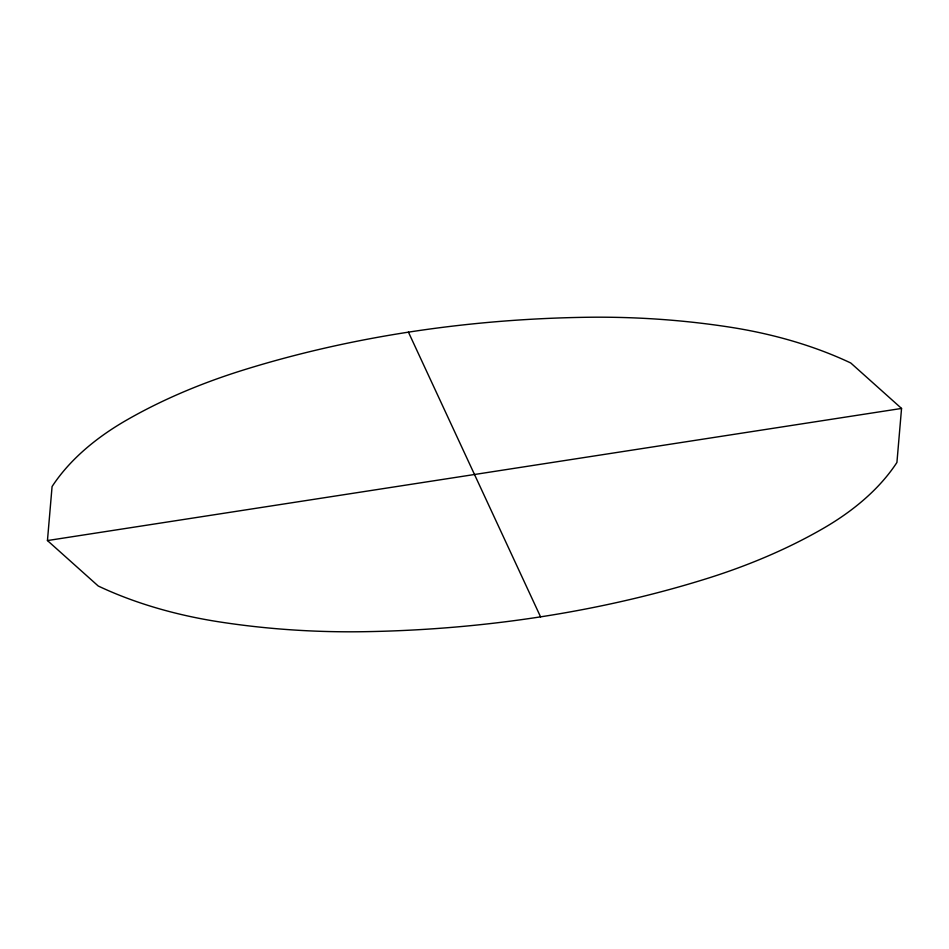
<?xml version="1.0" encoding="UTF-8"?>
<svg xmlns="http://www.w3.org/2000/svg" width="949" height="949" viewBox="0 0 949 949"><rect width="100%" height="100%" fill="white"/><g stroke="black" fill="none" stroke-linecap="round" stroke-linejoin="round"><path stroke-width="1.42" d="M47.45 540.562L52.076 486.552A322.577 186.241 0 0 1 125.814 420.561A505.212 291.687 0 0 1 242.375 370.347A763.245 440.656 0 0 1 585.319 317.298A505.212 291.687 0 0 1 729.757 327.132A322.577 186.241 0 0 1 850.767 362.993L901.55 408.438L896.924 462.448A322.577 186.241 0 0 1 823.186 528.439A505.212 291.687 0 0 1 706.625 578.653A763.245 440.656 0 0 1 363.681 631.702A505.212 291.687 0 0 1 219.243 621.868A322.577 186.241 0 0 1 98.233 586.008L47.45 540.562L901.55 408.438M408.438 332.15L540.562 616.85"/></g></svg>
